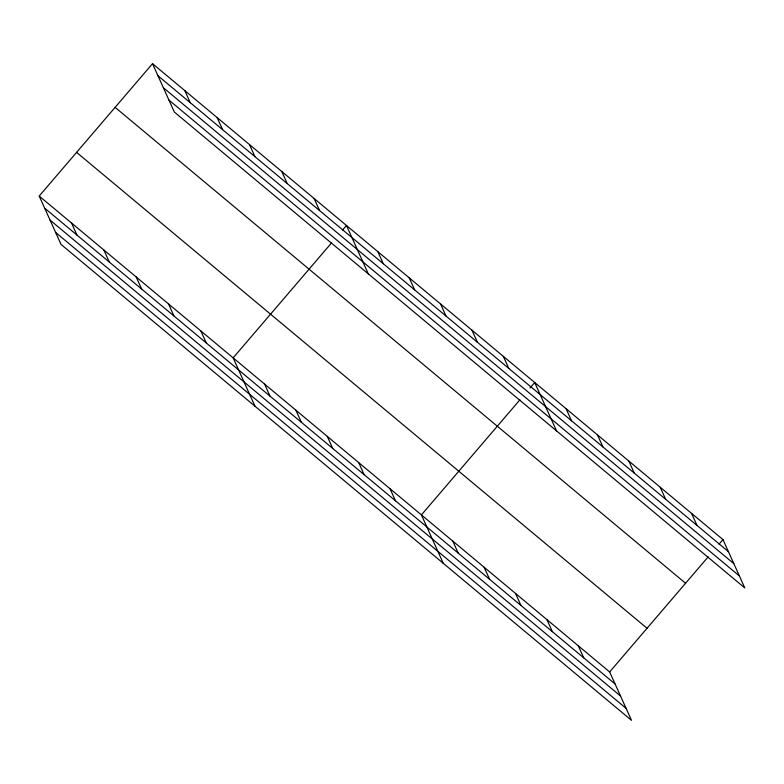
<?xml version="1.0" encoding="UTF-8"?>
<svg xmlns="http://www.w3.org/2000/svg" width="784" height="784" viewBox="0 0 784 784"><rect width="100%" height="100%" fill="white"/><g stroke="black" fill="none" stroke-linecap="round" stroke-linejoin="round"><path stroke-width="1.18" d="M39.2 196.059L609.658 671.957L631.492 720.329L61.034 244.422L39.2 196.059L152.508 63.671L722.966 539.578L744.8 587.941L174.342 112.043L152.508 63.671M331.661 242.775L233.152 357.867L254.996 406.23M342.569 230.035L346.459 225.478L368.294 273.851M519.91 399.82L421.41 514.912L443.244 563.275M530.033 387.992L534.708 382.533L556.552 430.896M609.658 671.957L708.158 556.865M719.065 544.125L722.966 539.578M157.947 75.734L728.405 551.642M163.356 87.72L733.814 563.618M168.932 100.058L739.39 575.966M115.111 107.359L685.569 583.267M76.587 152.37L647.045 628.268M44.649 208.123L615.107 684.02M50.058 220.098L620.516 696.006M55.635 232.446L626.083 708.344M691.586 513.402L697.035 525.466M660.206 487.227L665.655 499.29M628.837 461.051L634.285 473.115M597.457 434.875L602.906 446.939M566.087 408.699L571.536 420.773M503.338 356.357L508.787 368.421M471.958 330.182L477.407 342.245M440.588 304.006L446.027 316.07M578.278 645.781L583.727 657.845M409.209 277.83L414.658 289.894M546.909 619.605L552.357 631.669M377.839 251.654L383.278 263.718M515.529 593.429L520.978 605.503M484.159 567.263L489.608 579.327M314.129 198.509L319.578 210.582M452.78 541.087L458.228 553.151M281.809 171.549L287.258 183.613M249.479 144.579L254.927 156.643M390.03 488.736L395.479 500.8M217.158 117.61L222.607 129.674M358.66 462.56L364.099 474.624M184.828 90.64L190.277 102.704M327.281 436.384L332.73 448.448M295.901 410.208L301.35 422.272M264.531 384.033L269.98 396.106M200.831 330.897L206.28 342.961M168.501 303.927L173.95 315.991M136.181 276.958L141.63 289.022M103.851 249.988L109.299 262.052M71.53 223.019L76.969 235.092"/></g></svg>
